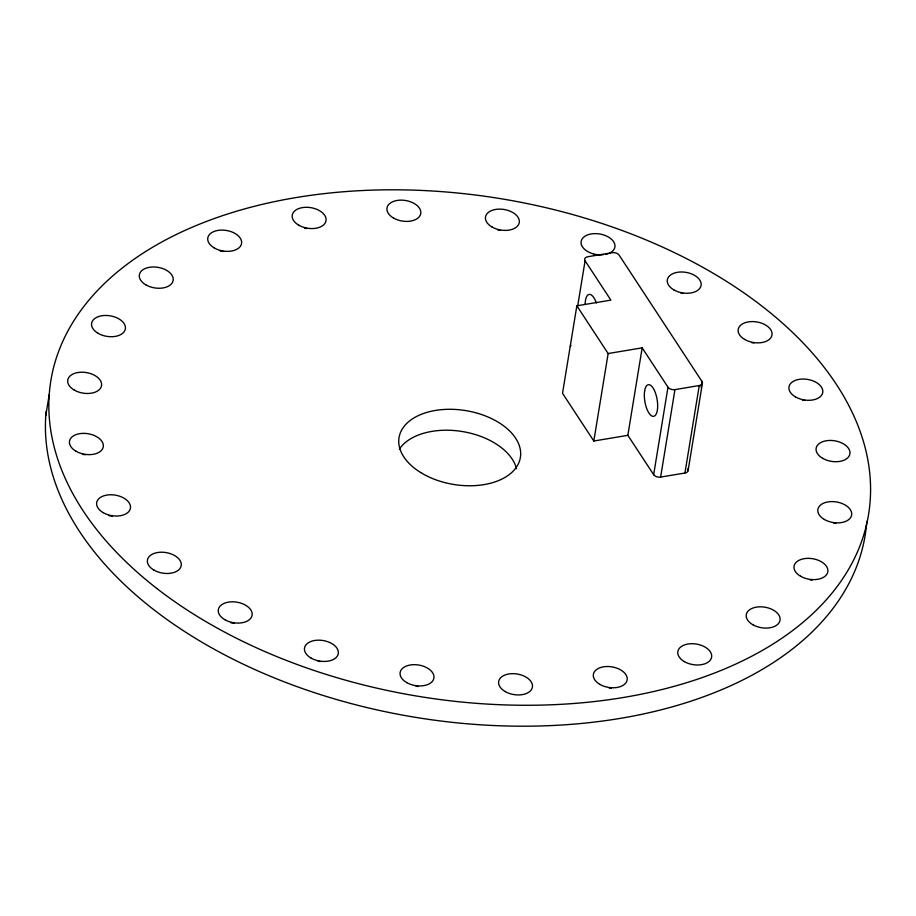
<?xml version="1.0" encoding="UTF-8"?>
<svg xmlns="http://www.w3.org/2000/svg" width="916" height="916" viewBox="0 0 916 916"><rect width="100%" height="100%" fill="white"/><g stroke="black" fill="none" stroke-linecap="round" stroke-linejoin="round"><path stroke-width="1.37" d="M45.8 415.532L49.224 394.601M701.083 387.147L702.011 381.514L619.113 255.095A5.347 3.252 9.3 0 0 612.14 252.679L587.832 256.743A5.347 3.252 9.3 0 0 585.084 260.785L610.88 300.127L576.851 305.818L562.527 393.285L593.82 441.02L627.849 435.329L653.658 474.671A5.347 3.252 9.3 0 0 660.631 477.087L684.939 473.022A5.347 3.252 9.3 0 0 687.687 468.981M577.687 305.933L585.084 260.785M593.82 441.02L608.144 353.542L576.851 305.818M627.849 435.329L642.173 347.851L608.144 353.542M653.658 474.671L667.982 387.193L642.173 347.851M660.631 477.087L674.955 389.609L699.263 385.544A5.347 3.252 9.3 0 0 702.011 381.514M684.939 473.022L699.263 385.544M688.088 470.698L702.412 383.231M809.801 579.736A17.106 10.408 9.3 0 1 811.977 580.229M751.738 342.653A17.106 10.408 9.3 0 1 753.96 342.973M802.508 400.109A17.106 10.408 9.3 0 1 804.717 400.429M833.629 522.99A17.106 10.408 9.3 0 1 835.804 523.483M415.887 686.073A17.106 10.408 9.3 0 1 418.062 686.565M399.399 449.08A61.475 37.419 9.3 0 1 462.752 431.596A61.475 37.419 9.3 0 1 516.521 468.763M866.776 521.399A414.295 252.209 9.3 0 1 435.054 720.262A414.295 252.209 9.3 0 1 46.155 411.364M230.752 622.788A17.106 10.408 9.3 0 1 234.084 623.201M318.058 661.237A17.106 10.408 9.3 0 1 320.268 661.558M109.096 515.742A17.106 10.408 9.3 0 1 112.428 516.155M83.035 454.428A17.106 10.408 9.3 0 1 85.257 454.76M220.229 251.064A17.106 10.408 9.3 0 1 223.55 251.488M304.685 228.267A17.106 10.408 9.3 0 1 306.917 228.496M497.926 230.099A17.106 10.408 9.3 0 1 500.159 230.328M593.545 254.602A17.106 10.408 9.3 0 1 596.877 255.026M680.851 293.063A17.106 10.408 9.3 0 1 683.061 293.383M609.129 687.905A17.106 10.408 9.3 0 1 611.304 688.397M603.049 254.808A17.106 10.408 9.3 0 1 581.099 241.732A17.106 10.408 9.3 0 1 605.476 235.595A17.106 10.408 9.3 0 1 609.415 253.205M608.281 253.675A17.106 10.408 9.3 0 1 605.785 254.396M570.359 346.534A5.347 3.252 9.3 0 1 570.989 345.378M674.955 389.609A5.347 3.252 9.3 0 1 667.982 387.193M585.129 304.135A16.041 6.206 80.5 0 1 589.286 294.391A16.041 6.206 80.5 0 1 596.327 302.944M599.888 684.389A17.106 10.408 9.3 0 0 627.082 680.279A17.106 10.408 9.3 0 0 603.85 666.768A17.106 10.408 9.3 0 0 599.888 684.389M406.647 682.557A17.106 10.408 9.3 0 0 433.84 678.447A17.106 10.408 9.3 0 0 410.597 664.936A17.106 10.408 9.3 0 0 406.647 682.557M311.028 658.054A17.106 10.408 9.3 0 0 338.222 653.944A17.106 10.408 9.3 0 0 314.99 640.433A17.106 10.408 9.3 0 0 311.028 658.054M505.174 691.546A17.106 10.408 9.3 0 0 532.368 687.424A17.106 10.408 9.3 0 0 509.124 673.924A17.106 10.408 9.3 0 0 505.174 691.546M684.344 661.592A17.106 10.408 9.3 0 0 711.549 657.482A17.106 10.408 9.3 0 0 688.305 643.971A17.106 10.408 9.3 0 0 684.344 661.592M752.792 624.701A17.106 10.408 9.3 0 0 779.985 620.579A17.106 10.408 9.3 0 0 756.753 607.079A17.106 10.408 9.3 0 0 752.792 624.701M800.55 576.221A17.106 10.408 9.3 0 0 827.755 572.111A17.106 10.408 9.3 0 0 804.511 558.611A17.106 10.408 9.3 0 0 800.55 576.221M393.491 218.019A17.106 10.408 9.3 0 0 420.684 213.909A17.106 10.408 9.3 0 0 397.452 200.398A17.106 10.408 9.3 0 0 393.491 218.019M492.018 227.008A17.106 10.408 9.3 0 0 519.212 222.886A17.106 10.408 9.3 0 0 495.968 209.386A17.106 10.408 9.3 0 0 492.018 227.008M298.765 225.176A17.106 10.408 9.3 0 0 325.959 221.054A17.106 10.408 9.3 0 0 302.727 207.554A17.106 10.408 9.3 0 0 298.765 225.176M214.31 247.973A17.106 10.408 9.3 0 0 241.503 243.862A17.106 10.408 9.3 0 0 218.271 230.351A17.106 10.408 9.3 0 0 214.31 247.973M98.104 333.332A17.106 10.408 9.3 0 0 125.297 329.222A17.106 10.408 9.3 0 0 102.065 315.722A17.106 10.408 9.3 0 0 98.104 333.332M145.862 284.865A17.106 10.408 9.3 0 0 173.067 280.754A17.106 10.408 9.3 0 0 149.823 267.243A17.106 10.408 9.3 0 0 145.862 284.865M74.276 390.09A17.106 10.408 9.3 0 0 101.47 385.968A17.106 10.408 9.3 0 0 78.238 372.469A17.106 10.408 9.3 0 0 74.276 390.09M76.005 451.245A17.106 10.408 9.3 0 0 103.199 447.134A17.106 10.408 9.3 0 0 79.967 433.623A17.106 10.408 9.3 0 0 76.005 451.245M103.176 512.639A17.106 10.408 9.3 0 0 130.381 508.529A17.106 10.408 9.3 0 0 107.138 495.029A17.106 10.408 9.3 0 0 103.176 512.639M224.832 619.697A17.106 10.408 9.3 0 0 252.026 615.575A17.106 10.408 9.3 0 0 228.794 602.075A17.106 10.408 9.3 0 0 224.832 619.697M153.945 570.096A17.106 10.408 9.3 0 0 181.139 565.985A17.106 10.408 9.3 0 0 157.907 552.474A17.106 10.408 9.3 0 0 153.945 570.096M824.377 519.475A17.106 10.408 9.3 0 0 851.571 515.365A17.106 10.408 9.3 0 0 828.339 501.853A17.106 10.408 9.3 0 0 824.377 519.475M822.648 458.321A17.106 10.408 9.3 0 0 849.842 454.21A17.106 10.408 9.3 0 0 826.61 440.699A17.106 10.408 9.3 0 0 822.648 458.321M156.842 588.473A414.295 252.209 9.3 0 0 851.594 563.947A414.295 252.209 9.3 0 0 370.694 190.184A414.295 252.209 9.3 0 0 156.842 588.473M420.673 472.53A61.475 37.419 9.3 0 0 519.784 460.107A61.475 37.419 9.3 0 0 438.684 409.967A61.475 37.419 9.3 0 0 420.673 472.53M673.821 289.868A17.106 10.408 9.3 0 0 701.015 285.758A17.106 10.408 9.3 0 0 677.783 272.247A17.106 10.408 9.3 0 0 673.821 289.868M795.477 396.914A17.106 10.408 9.3 0 0 822.671 392.804A17.106 10.408 9.3 0 0 799.439 379.304A17.106 10.408 9.3 0 0 795.477 396.914M744.719 339.47A17.106 10.408 9.3 0 0 771.913 335.348A17.106 10.408 9.3 0 0 748.67 321.848A17.106 10.408 9.3 0 0 744.719 339.47M644.646 390.857A16.041 6.206 80.5 0 0 652.387 416.242A16.041 6.206 80.5 0 0 655.948 394.487A16.041 6.206 80.5 0 0 644.646 390.857"/></g></svg>
